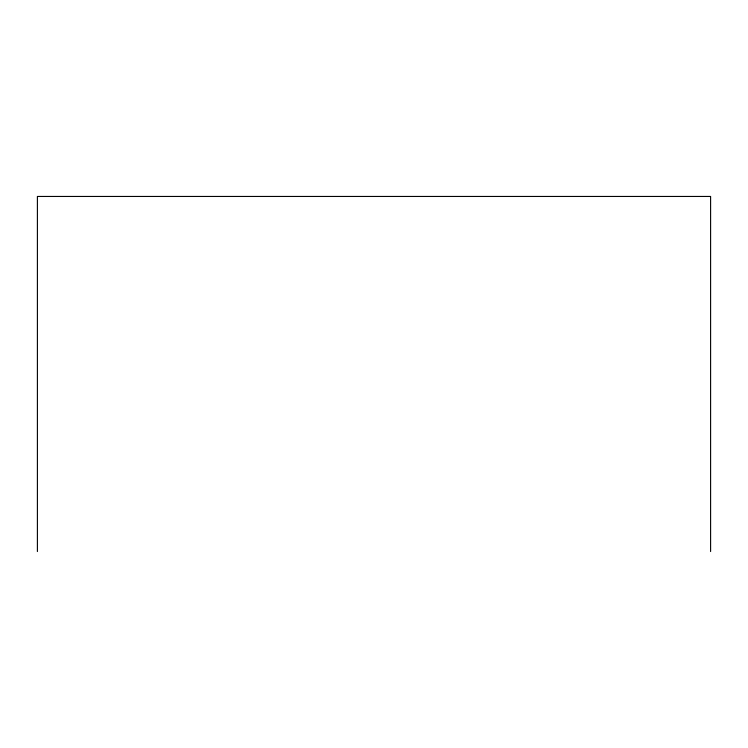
<?xml version="1.0" encoding="UTF-8"?>
<svg xmlns="http://www.w3.org/2000/svg" width="748" height="748" viewBox="0 0 748 748"><rect width="100%" height="100%" fill="white"/><g stroke="black" fill="none" stroke-linecap="round" stroke-linejoin="round"><path stroke-width="1.12" d="M710.6 551.547L710.6 196.453L37.4 196.453L37.4 551.547"/></g></svg>
